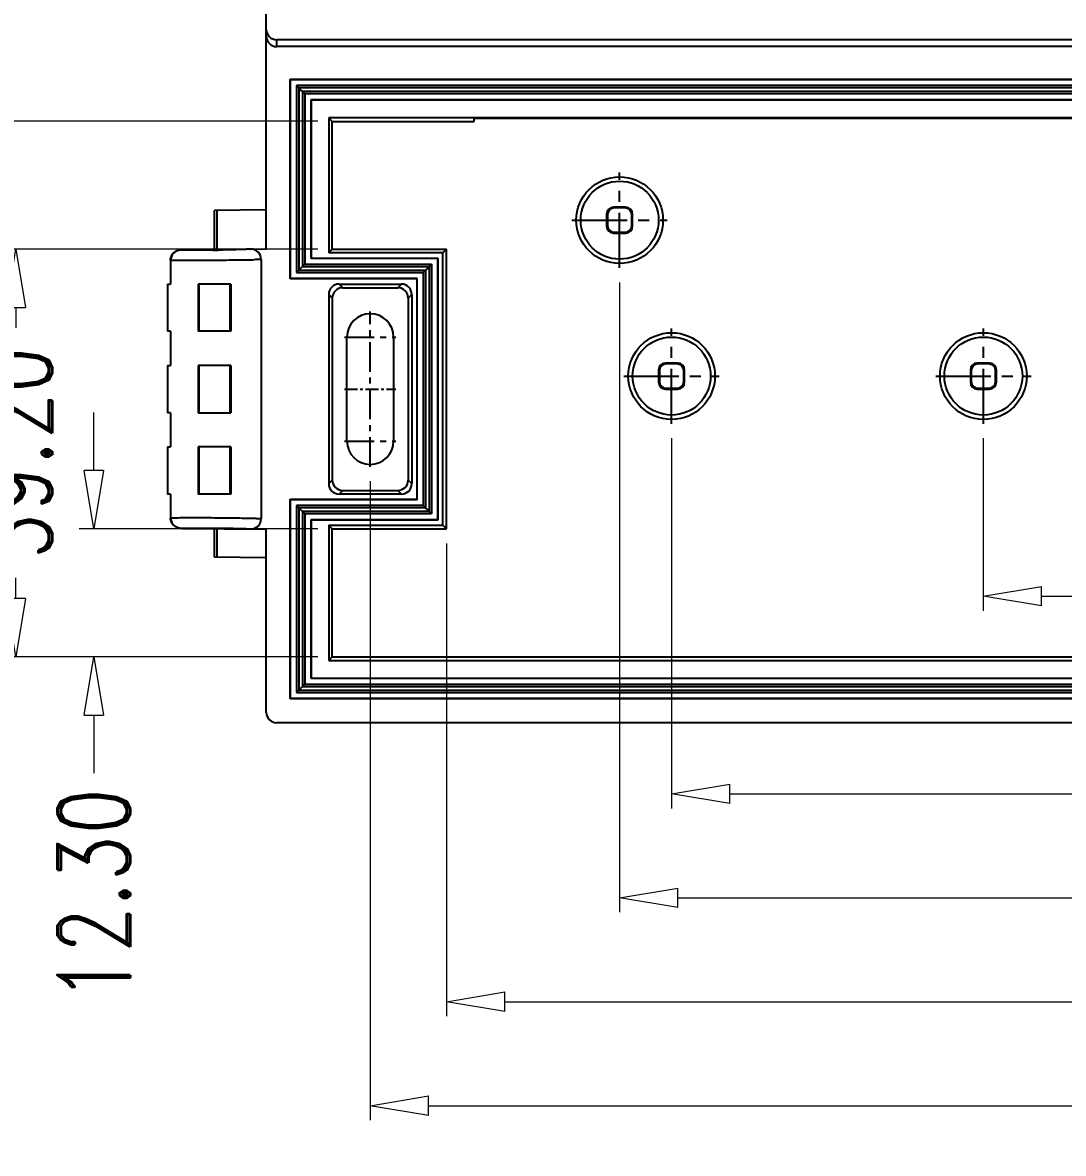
# Model space of a CAD drawing. Header units: millimetres. Extents: x -1995 to -555, y 489 to 1011.
# Drawn here: x -1503.8 to -1403.6, y 723.6 to 832.4 of the extents above; entities that cross this region are included whole.
import ezdxf

# ---------------------------------------------------------------- set-up
doc = ezdxf.new("R2010")
doc.units = ezdxf.units.MM
doc.linetypes.add('CENTER', pattern=[50.8, 31.75, -6.35, 6.35, -6.35])
doc.layers.add('dim', color=82, linetype='Continuous', lineweight=9)
doc.styles.add('ROMAND', font='romand.shx', dxfattribs={"width": 0.75, "bigfont": 'gbcbig.shx'})
doc.dimstyles.new('YanXiu', dxfattribs={"dimtxt": 2.5, "dimasz": 2.2, "dimexe": 1, "dimexo": 0, "dimgap": 0.66, "dimtad": 0, "dimzin": 1, "dimdsep": 46, "dimtxsty": 'ROMAND', "dimblk": 'CLOSEDBLANK', "dimcen": 0, "dimclrd": 3, "dimclre": 3, "dimclrt": 7, "dimazin": 0, "dimtfac": 1, "dimtofl": 0, "dimtmove": 0, "dimatfit": 3, "dimldrblk": 'CLOSEDBLANK', "dimfxl": 1, "dimlwd": 5, "dimlwe": 5, "dimarcsym": 0})

# ---------------------------------------------------------------- blocks, each defined once
blk = doc.blocks.new('_ClosedBlank')
at = {"color": 0, "linetype": 'ByBlock', "lineweight": -2}
for p, q in [((-1, 0.167), (0, 0)), ((-1, 0.167), (-1, -0.167)), ((0, 0), (-1, -0.167))]:
    blk.add_line(p, q, dxfattribs=at)
blk = doc.blocks.new('*D160')
at = {"layer": 'Defpoints', "color": 0}
for p in [(-1470.34, 789.69), (-1262.34, 789.69), (-1470.34, 728.23)]:
    blk.add_point(p, dxfattribs=at)
at = {"layer": 'dim', "color": 3, "lineweight": 5}
for p, q in [((-1470.34, 788.29), (-1470.34, 726.83)), ((-1262.34, 788.29), (-1262.34, 726.83)), ((-1464.74, 728.23), (-1374.49, 728.23)), ((-1267.94, 728.23), (-1358.19, 728.23))]:
    blk.add_line(p, q, dxfattribs=at)
at = {"layer": 'dim', "color": 3, "lineweight": 5, "xscale": 5.600000000000001, "yscale": 5.600000000000001, "zscale": 5.600000000000001, "rotation": 180}
blk.add_blockref('_ClosedBlank', (-1470.34, 728.23), dxfattribs=at)
at = {"layer": 'dim', "color": 3, "lineweight": 5, "xscale": 5.600000000000001, "yscale": 5.600000000000001, "zscale": 5.600000000000001}
blk.add_blockref('_ClosedBlank', (-1262.34, 728.23), dxfattribs=at)
at = {"layer": 'dim', "color": 7, "insert": (-1366.34, 728.23), "char_height": 7, "attachment_point": 5, "style": 'ROMAND'}
blk.add_mtext('208', dxfattribs=at)
blk = doc.blocks.new('*D161')
at = {"layer": 'Defpoints', "color": 0}
for p in [(-1511.94, 822.92), (-1473.99, 822.92), (-1473.99, 771.41)]:
    blk.add_point(p, dxfattribs=at)
at = {"layer": 'dim', "color": 3, "lineweight": 5}
for p, q in [((-1475.39, 822.92), (-1513.34, 822.92)), ((-1511.94, 817.32), (-1511.94, 809.19)), ((-1511.94, 777.01), (-1511.94, 785.14)), ((-1475.39, 771.41), (-1513.34, 771.41))]:
    blk.add_line(p, q, dxfattribs=at)
at = {"layer": 'dim', "color": 3, "lineweight": 5, "xscale": 5.600000000000001, "yscale": 5.600000000000001, "zscale": 5.600000000000001}
for p, rotation in [((-1511.94, 822.92), 90), ((-1511.94, 771.41), 270)]:
    blk.add_blockref('_ClosedBlank', p, dxfattribs=dict(at, rotation=rotation))
at = {"layer": 'dim', "color": 7, "insert": (-1511.94, 797.17), "char_height": 7, "attachment_point": 5, "rotation": 90, "style": 'ROMAND'}
blk.add_mtext('51.50', dxfattribs=at)
blk = doc.blocks.new('*D162')
at = {"layer": 'Defpoints', "color": 0}
for p in [(-1504.44, 810.61), (-1473.99, 810.61), (-1473.99, 771.41)]:
    blk.add_point(p, dxfattribs=at)
at = {"layer": 'dim', "color": 3, "lineweight": 5}
for p, q in [((-1475.39, 810.61), (-1505.84, 810.61)), ((-1504.44, 805.01), (-1504.44, 803.04)), ((-1504.44, 777.01), (-1504.44, 778.99)), ((-1475.39, 771.41), (-1505.84, 771.41))]:
    blk.add_line(p, q, dxfattribs=at)
at = {"layer": 'dim', "color": 3, "lineweight": 5, "xscale": 5.600000000000001, "yscale": 5.600000000000001, "zscale": 5.600000000000001}
for p, rotation in [((-1504.44, 810.61), 90), ((-1504.44, 771.41), 270)]:
    blk.add_blockref('_ClosedBlank', p, dxfattribs=dict(at, rotation=rotation))
at = {"layer": 'dim', "color": 7, "insert": (-1504.44, 791.01), "char_height": 7, "attachment_point": 5, "rotation": 90, "style": 'ROMAND'}
blk.add_mtext('39.20', dxfattribs=at)
blk = doc.blocks.new('*D163')
at = {"layer": 'Defpoints', "color": 0}
for p in [(-1496.94, 783.72), (-1473.99, 783.72), (-1473.99, 771.41)]:
    blk.add_point(p, dxfattribs=at)
at = {"layer": 'dim', "color": 3, "lineweight": 5}
for p, q in [((-1496.94, 789.32), (-1496.94, 794.92)), ((-1475.39, 783.72), (-1498.34, 783.72)), ((-1475.39, 771.41), (-1498.34, 771.41)), ((-1496.94, 765.81), (-1496.94, 760.21))]:
    blk.add_line(p, q, dxfattribs=at)
at = {"layer": 'dim', "color": 3, "lineweight": 5, "xscale": 5.600000000000001, "yscale": 5.600000000000001, "zscale": 5.600000000000001}
for p, rotation in [((-1496.94, 783.72), 270), ((-1496.94, 771.41), 90)]:
    blk.add_blockref('_ClosedBlank', p, dxfattribs=dict(at, rotation=rotation))
at = {"layer": 'dim', "color": 7, "insert": (-1496.94, 748.56), "char_height": 7, "attachment_point": 5, "rotation": 90, "style": 'ROMAND'}
blk.add_mtext('12.30', dxfattribs=at)
blk = doc.blocks.new('*D137')
at = {"layer": 'Defpoints', "color": 0}
for p in [(-1411.34, 793.83), (-1321.34, 793.83), (-1411.34, 777.24)]:
    blk.add_point(p, dxfattribs=at)
at = {"layer": 'dim', "color": 3, "lineweight": 5}
for p, q in [((-1411.34, 792.43), (-1411.34, 775.84)), ((-1321.34, 792.43), (-1321.34, 775.84)), ((-1405.74, 777.24), (-1371.99, 777.24)), ((-1326.94, 777.24), (-1360.69, 777.24))]:
    blk.add_line(p, q, dxfattribs=at)
at = {"layer": 'dim', "color": 3, "lineweight": 5, "xscale": 5.600000000000001, "yscale": 5.600000000000001, "zscale": 5.600000000000001, "rotation": 180}
blk.add_blockref('_ClosedBlank', (-1411.34, 777.24), dxfattribs=at)
at = {"layer": 'dim', "color": 3, "lineweight": 5, "xscale": 5.600000000000001, "yscale": 5.600000000000001, "zscale": 5.600000000000001}
blk.add_blockref('_ClosedBlank', (-1321.34, 777.24), dxfattribs=at)
at = {"layer": 'dim', "color": 7, "insert": (-1366.34, 777.24), "char_height": 7, "attachment_point": 5, "style": 'ROMAND'}
blk.add_mtext('90', dxfattribs=at)
blk = doc.blocks.new('*D138')
at = {"layer": 'Defpoints', "color": 0}
for p in [(-1441.34, 793.83), (-1291.34, 793.83), (-1441.34, 758.23)]:
    blk.add_point(p, dxfattribs=at)
at = {"layer": 'dim', "color": 3, "lineweight": 5}
for p, q in [((-1441.34, 792.43), (-1441.34, 756.83)), ((-1291.34, 792.43), (-1291.34, 756.83)), ((-1435.74, 758.23), (-1374.11, 758.23)), ((-1296.94, 758.23), (-1358.56, 758.23))]:
    blk.add_line(p, q, dxfattribs=at)
at = {"layer": 'dim', "color": 3, "lineweight": 5, "xscale": 5.600000000000001, "yscale": 5.600000000000001, "zscale": 5.600000000000001, "rotation": 180}
blk.add_blockref('_ClosedBlank', (-1441.34, 758.23), dxfattribs=at)
at = {"layer": 'dim', "color": 3, "lineweight": 5, "xscale": 5.600000000000001, "yscale": 5.600000000000001, "zscale": 5.600000000000001}
blk.add_blockref('_ClosedBlank', (-1291.34, 758.23), dxfattribs=at)
at = {"layer": 'dim', "color": 7, "insert": (-1366.34, 758.23), "char_height": 7, "attachment_point": 5, "style": 'ROMAND'}
blk.add_mtext('150', dxfattribs=at)
blk = doc.blocks.new('*D139')
at = {"layer": 'Defpoints', "color": 0}
for p in [(-1446.34, 808.83), (-1286.34, 808.83), (-1446.34, 748.23)]:
    blk.add_point(p, dxfattribs=at)
at = {"layer": 'dim', "color": 3, "lineweight": 5}
for p, q in [((-1446.34, 807.43), (-1446.34, 746.83)), ((-1286.34, 807.43), (-1286.34, 746.83)), ((-1440.74, 748.23), (-1374.11, 748.23)), ((-1291.94, 748.23), (-1358.56, 748.23))]:
    blk.add_line(p, q, dxfattribs=at)
at = {"layer": 'dim', "color": 3, "lineweight": 5, "xscale": 5.600000000000001, "yscale": 5.600000000000001, "zscale": 5.600000000000001, "rotation": 180}
blk.add_blockref('_ClosedBlank', (-1446.34, 748.23), dxfattribs=at)
at = {"layer": 'dim', "color": 3, "lineweight": 5, "xscale": 5.600000000000001, "yscale": 5.600000000000001, "zscale": 5.600000000000001}
blk.add_blockref('_ClosedBlank', (-1286.34, 748.23), dxfattribs=at)
at = {"layer": 'dim', "color": 7, "insert": (-1366.34, 748.23), "char_height": 7, "attachment_point": 5, "style": 'ROMAND'}
blk.add_mtext('160', dxfattribs=at)
blk = doc.blocks.new('*D151')
at = {"layer": 'Defpoints', "color": 0}
for p in [(-1462.99, 783.72), (-1269.69, 771.41), (-1462.99, 738.23)]:
    blk.add_point(p, dxfattribs=at)
at = {"layer": 'dim', "color": 3, "lineweight": 5}
for p, q in [((-1462.99, 782.32), (-1462.99, 736.83)), ((-1269.69, 770.01), (-1269.69, 736.83)), ((-1457.39, 738.23), (-1377.99, 738.23)), ((-1275.29, 738.23), (-1354.69, 738.23))]:
    blk.add_line(p, q, dxfattribs=at)
at = {"layer": 'dim', "color": 3, "lineweight": 5, "xscale": 5.600000000000001, "yscale": 5.600000000000001, "zscale": 5.600000000000001, "rotation": 180}
blk.add_blockref('_ClosedBlank', (-1462.99, 738.23), dxfattribs=at)
at = {"layer": 'dim', "color": 3, "lineweight": 5, "xscale": 5.600000000000001, "yscale": 5.600000000000001, "zscale": 5.600000000000001}
blk.add_blockref('_ClosedBlank', (-1269.69, 738.23), dxfattribs=at)
at = {"layer": 'dim', "color": 7, "insert": (-1366.34, 738.23), "char_height": 7, "attachment_point": 5, "style": 'ROMAND'}
blk.add_mtext('193.3', dxfattribs=at)

msp = doc.modelspace()

# ---------------------------------------------------------------- linework, layer by layer
at = {"color": 7, "linetype": 'Continuous'}
for p, q in [((-1480.336, 810.643), (-1480.336, 865.437)), ((-1479.336, 830.102), (-1479.336, 830.765)), ((-1253.336, 830.765), (-1479.336, 830.765)), ((-1253.336, 830.102), (-1479.336, 830.102)), ((-1478.036, 807.765), (-1478.036, 826.965)), ((-1478.036, 826.965), (-1478.014, 826.943)), ((-1478.036, 826.965), (-1266.836, 826.965)), ((-1478.014, 807.787), (-1478.014, 826.943)), ((-1478.014, 826.943), (-1266.858, 826.943)), ((-1477.44, 826.369), (-1477.44, 808.362)), ((-1477.213, 826.142), (-1477.44, 826.369)), ((-1267.433, 826.369), (-1477.44, 826.369)), ((-1477.213, 826.142), (-1477.213, 808.588)), ((-1267.659, 826.142), (-1477.213, 826.142)), ((-1477.036, 825.965), (-1477.213, 826.142)), ((-1476.859, 825.788), (-1477.036, 825.965)), ((-1476.859, 825.788), (-1476.859, 808.942)), ((-1476.633, 825.562), (-1476.859, 825.788)), ((-1268.013, 825.788), (-1476.859, 825.788)), ((-1476.633, 825.562), (-1476.633, 809.169)), ((-1268.24, 825.562), (-1476.633, 825.562)), ((-1476.058, 824.987), (-1476.058, 809.743)), ((-1476.036, 824.965), (-1476.058, 824.987)), ((-1268.814, 824.987), (-1476.058, 824.987)), ((-1476.036, 824.965), (-1476.036, 809.765)), ((-1268.836, 824.965), (-1476.036, 824.965)), ((-1474.336, 823.265), (-1474.336, 810.265)), ((-1474.336, 823.265), (-1473.987, 822.916)), ((-1269.336, 823.265), (-1474.336, 823.265)), ((-1473.987, 810.614), (-1473.987, 822.916)), ((-1473.987, 822.916), (-1460.336, 822.916)), ((-1460.336, 822.916), (-1460.336, 823.204)), ((-1272.336, 823.204), (-1460.336, 823.204)), ((-1480.336, 814.393), (-1485.336, 814.35)), ((-1485.336, 810.6), (-1485.336, 814.35)), ((-1485.088, 814.352), (-1485.088, 810.602)), ((-1447.586, 814), (-1447.508, 813.921)), ((-1447.586, 814), (-1447.586, 812.829)), ((-1447.508, 813.921), (-1447.508, 812.907)), ((-1446.922, 814.664), (-1446.843, 814.586)), ((-1445.751, 814.664), (-1446.922, 814.664)), ((-1445.829, 814.586), (-1446.843, 814.586)), ((-1445.751, 814.664), (-1445.829, 814.586)), ((-1445.086, 814), (-1445.165, 813.921)), ((-1445.165, 812.907), (-1445.165, 813.921)), ((-1445.086, 812.829), (-1445.086, 814)), ((-1447.586, 812.829), (-1447.508, 812.907)), ((-1445.086, 812.829), (-1445.165, 812.907)), ((-1446.922, 812.164), (-1446.843, 812.243)), ((-1446.922, 812.164), (-1445.751, 812.164)), ((-1446.843, 812.243), (-1445.829, 812.243)), ((-1445.751, 812.164), (-1445.829, 812.243)), ((-1488.489, 810.545), (-1485.31, 810.574)), ((-1488.48, 810.572), (-1480.336, 810.643)), ((-1473.987, 810.614), (-1474.336, 810.265)), ((-1473.987, 810.614), (-1462.987, 810.614)), ((-1463.336, 810.265), (-1462.987, 810.614)), ((-1462.987, 783.716), (-1462.987, 810.614)), ((-1489.552, 809.549), (-1489.552, 807.27)), ((-1480.836, 809.63), (-1480.836, 784.7)), ((-1476.036, 809.765), (-1476.058, 809.743)), ((-1476.058, 809.743), (-1463.858, 809.743)), ((-1476.036, 809.765), (-1463.836, 809.765)), ((-1463.336, 810.265), (-1474.336, 810.265)), ((-1463.836, 809.765), (-1463.858, 809.743)), ((-1463.858, 809.743), (-1463.858, 784.587)), ((-1463.836, 809.765), (-1463.836, 784.565)), ((-1463.336, 784.065), (-1463.336, 810.265)), ((-1477.213, 808.588), (-1477.44, 808.362)), ((-1477.44, 808.362), (-1465.24, 808.362)), ((-1477.036, 808.765), (-1477.213, 808.588)), ((-1477.213, 808.588), (-1465.013, 808.588)), ((-1476.859, 808.942), (-1477.036, 808.765)), ((-1476.633, 809.169), (-1476.859, 808.942)), ((-1476.859, 808.942), (-1464.659, 808.942)), ((-1476.633, 809.169), (-1464.433, 809.169)), ((-1465.013, 808.588), (-1465.24, 808.362)), ((-1465.24, 808.362), (-1465.24, 785.969)), ((-1464.836, 808.765), (-1465.013, 808.588)), ((-1465.013, 808.588), (-1465.013, 785.742)), ((-1464.659, 808.942), (-1464.836, 808.765)), ((-1464.433, 809.169), (-1464.659, 808.942)), ((-1464.659, 808.942), (-1464.659, 785.388)), ((-1464.433, 809.169), (-1464.433, 785.162)), ((-1489.836, 807.27), (-1489.836, 802.727)), ((-1489.836, 807.27), (-1489.552, 807.27)), ((-1486.91, 807.27), (-1486.91, 802.727)), ((-1483.762, 807.27), (-1486.91, 807.27)), ((-1486.836, 807.27), (-1486.836, 802.727)), ((-1483.836, 807.27), (-1483.836, 802.727)), ((-1483.762, 807.27), (-1483.762, 802.727)), ((-1478.036, 807.765), (-1478.014, 807.787)), ((-1465.836, 807.765), (-1478.036, 807.765)), ((-1465.814, 807.787), (-1478.014, 807.787)), ((-1473.336, 807.265), (-1472.987, 806.916)), ((-1473.336, 807.265), (-1467.336, 807.265)), ((-1467.685, 806.916), (-1467.336, 807.265)), ((-1465.836, 807.765), (-1465.814, 807.787)), ((-1465.836, 786.565), (-1465.836, 807.765)), ((-1465.814, 786.543), (-1465.814, 807.787)), ((-1474.336, 806.265), (-1473.987, 805.916)), ((-1474.336, 806.265), (-1474.336, 788.065)), ((-1472.987, 806.916), (-1467.685, 806.916)), ((-1466.685, 805.916), (-1466.336, 806.265)), ((-1466.336, 806.265), (-1466.336, 788.065)), ((-1473.987, 805.916), (-1473.987, 788.414)), ((-1466.685, 805.916), (-1466.685, 788.414)), ((-1489.552, 802.727), (-1489.836, 802.727)), ((-1489.552, 802.727), (-1489.552, 799.437)), ((-1483.762, 802.727), (-1486.91, 802.727)), ((-1472.586, 792.165), (-1472.586, 802.165)), ((-1468.086, 802.165), (-1468.086, 792.165)), ((-1441.922, 799.664), (-1441.843, 799.586)), ((-1440.751, 799.664), (-1441.922, 799.664)), ((-1440.829, 799.586), (-1441.843, 799.586)), ((-1440.751, 799.664), (-1440.829, 799.586)), ((-1411.922, 799.664), (-1411.843, 799.586)), ((-1410.751, 799.664), (-1411.922, 799.664)), ((-1410.829, 799.586), (-1411.843, 799.586)), ((-1410.751, 799.664), (-1410.829, 799.586)), ((-1489.836, 799.437), (-1489.836, 794.894)), ((-1489.836, 799.437), (-1489.552, 799.437)), ((-1486.91, 799.437), (-1486.91, 794.894)), ((-1483.762, 799.437), (-1486.91, 799.437)), ((-1486.836, 799.437), (-1486.836, 794.894)), ((-1483.836, 799.437), (-1483.836, 794.894)), ((-1483.762, 799.437), (-1483.762, 794.894)), ((-1442.586, 799), (-1442.508, 798.921)), ((-1442.586, 799), (-1442.586, 797.829)), ((-1442.508, 798.921), (-1442.508, 797.907)), ((-1440.086, 799), (-1440.165, 798.921)), ((-1440.165, 797.907), (-1440.165, 798.921)), ((-1440.086, 797.829), (-1440.086, 799)), ((-1412.586, 799), (-1412.508, 798.921)), ((-1412.586, 799), (-1412.586, 797.829)), ((-1412.508, 798.921), (-1412.508, 797.907)), ((-1410.086, 799), (-1410.165, 798.921)), ((-1410.165, 797.907), (-1410.165, 798.921)), ((-1410.086, 797.829), (-1410.086, 799)), ((-1442.586, 797.829), (-1442.508, 797.907)), ((-1440.086, 797.829), (-1440.165, 797.907)), ((-1412.586, 797.829), (-1412.508, 797.907)), ((-1410.086, 797.829), (-1410.165, 797.907)), ((-1441.922, 797.164), (-1441.843, 797.243)), ((-1441.922, 797.164), (-1440.751, 797.164)), ((-1441.843, 797.243), (-1440.829, 797.243)), ((-1440.751, 797.164), (-1440.829, 797.243)), ((-1411.922, 797.164), (-1411.843, 797.243)), ((-1411.922, 797.164), (-1410.751, 797.164)), ((-1411.843, 797.243), (-1410.829, 797.243)), ((-1410.751, 797.164), (-1410.829, 797.243)), ((-1489.552, 794.894), (-1489.836, 794.894)), ((-1489.552, 794.894), (-1489.552, 791.603)), ((-1486.91, 794.894), (-1483.762, 794.894)), ((-1489.836, 791.603), (-1489.836, 787.06)), ((-1489.836, 791.603), (-1489.552, 791.603)), ((-1486.91, 791.603), (-1486.91, 787.06)), ((-1483.762, 791.603), (-1486.91, 791.603)), ((-1486.836, 791.603), (-1486.836, 787.06)), ((-1483.836, 791.603), (-1483.836, 787.06)), ((-1483.762, 791.603), (-1483.762, 787.06)), ((-1473.987, 788.414), (-1474.336, 788.065)), ((-1466.685, 788.414), (-1466.336, 788.065)), ((-1489.552, 787.06), (-1489.836, 787.06)), ((-1489.552, 787.06), (-1489.552, 784.781)), ((-1483.762, 787.06), (-1486.91, 787.06)), ((-1478.036, 786.565), (-1478.014, 786.543)), ((-1478.036, 767.365), (-1478.036, 786.565)), ((-1478.036, 786.565), (-1465.836, 786.565)), ((-1478.014, 767.387), (-1478.014, 786.543)), ((-1478.014, 786.543), (-1465.814, 786.543)), ((-1472.987, 787.414), (-1473.336, 787.065)), ((-1467.336, 787.065), (-1473.336, 787.065)), ((-1472.987, 787.414), (-1467.685, 787.414)), ((-1467.685, 787.414), (-1467.336, 787.065)), ((-1465.836, 786.565), (-1465.814, 786.543)), ((-1477.213, 785.742), (-1477.44, 785.969)), ((-1477.44, 785.969), (-1477.44, 767.962)), ((-1465.24, 785.969), (-1477.44, 785.969)), ((-1477.213, 785.742), (-1477.213, 768.188)), ((-1465.013, 785.742), (-1477.213, 785.742)), ((-1477.036, 785.565), (-1477.213, 785.742)), ((-1476.859, 785.388), (-1477.036, 785.565)), ((-1476.633, 785.162), (-1476.859, 785.388)), ((-1476.859, 785.388), (-1476.859, 768.542)), ((-1464.659, 785.388), (-1476.859, 785.388)), ((-1465.013, 785.742), (-1465.24, 785.969)), ((-1464.836, 785.565), (-1465.013, 785.742)), ((-1464.659, 785.388), (-1464.836, 785.565)), ((-1464.433, 785.162), (-1464.659, 785.388)), ((-1476.633, 785.162), (-1476.633, 768.769)), ((-1464.433, 785.162), (-1476.633, 785.162)), ((-1476.036, 784.565), (-1476.058, 784.587)), ((-1476.058, 784.587), (-1476.058, 769.343)), ((-1463.858, 784.587), (-1476.058, 784.587)), ((-1476.036, 784.565), (-1476.036, 769.365)), ((-1463.836, 784.565), (-1476.036, 784.565)), ((-1463.836, 784.565), (-1463.858, 784.587)), ((-1488.489, 783.785), (-1485.31, 783.757)), ((-1488.48, 783.758), (-1480.336, 783.687)), ((-1485.336, 780.981), (-1485.336, 783.757)), ((-1485.088, 783.757), (-1485.088, 780.978)), ((-1480.336, 766.065), (-1480.336, 783.687)), ((-1473.987, 783.716), (-1474.336, 784.065)), ((-1474.336, 784.065), (-1474.336, 771.065)), ((-1474.336, 784.065), (-1463.336, 784.065)), ((-1473.987, 771.414), (-1473.987, 783.716)), ((-1473.987, 783.716), (-1462.987, 783.716)), ((-1463.336, 784.065), (-1462.987, 783.716)), ((-1480.336, 780.937), (-1485.336, 780.981)), ((-1474.336, 771.065), (-1473.987, 771.414)), ((-1473.987, 771.414), (-1269.685, 771.414)), ((-1474.336, 771.065), (-1269.336, 771.065)), ((-1476.036, 769.365), (-1476.058, 769.343)), ((-1476.058, 769.343), (-1268.814, 769.343)), ((-1476.036, 769.365), (-1268.836, 769.365)), ((-1477.213, 768.188), (-1477.44, 767.962)), ((-1477.44, 767.962), (-1267.433, 767.962)), ((-1477.036, 768.365), (-1477.213, 768.188)), ((-1477.213, 768.188), (-1267.659, 768.188)), ((-1476.859, 768.542), (-1477.036, 768.365)), ((-1476.633, 768.769), (-1476.859, 768.542)), ((-1476.859, 768.542), (-1268.013, 768.542)), ((-1476.633, 768.769), (-1268.24, 768.769)), ((-1478.036, 767.365), (-1478.014, 767.387)), ((-1266.836, 767.365), (-1478.036, 767.365)), ((-1266.858, 767.387), (-1478.014, 767.387)), ((-1253.336, 765.065), (-1479.336, 765.065))]:
    msp.add_line(p, q, dxfattribs=at)
at = {"color": 1, "linetype": 'CENTER', "ltscale": 0.16677}
for p, q in [((-1446.336, 808.828), (-1446.336, 818)), ((-1450.922, 813.414), (-1441.75, 813.414)), ((-1441.336, 793.828), (-1441.336, 803)), ((-1411.336, 793.828), (-1411.336, 803)), ((-1445.922, 798.414), (-1436.75, 798.414)), ((-1415.922, 798.414), (-1406.75, 798.414))]:
    msp.add_line(p, q, dxfattribs=at)
at = {"color": 1, "linetype": 'CENTER', "ltscale": 0.09}
for p, q in [((-1470.336, 789.69), (-1470.336, 804.64)), ((-1472.811, 802.165), (-1467.861, 802.165)), ((-1472.811, 792.165), (-1467.861, 792.165))]:
    msp.add_line(p, q, dxfattribs=at)
at = {"color": 1, "linetype": 'CENTER', "ltscale": 0.0396}
msp.add_line((-1472.811, 797.165), (-1467.861, 797.165), dxfattribs=at)
at = {"color": 7, "linetype": 'Continuous'}
for centre, radius in [((-1446.336, 813.414), 4.169), ((-1446.336, 813.414), 3.75), ((-1441.336, 798.414), 4.169), ((-1441.336, 798.414), 3.75), ((-1411.336, 798.414), 4.169), ((-1411.336, 798.414), 3.75)]:
    msp.add_circle(centre, radius, dxfattribs=at)
for centre, radius, start, end in [((-1489.685, 1257.847), 447.33, 270.54012, 270.66024), ((-1481.836, 809.63), 1, 0.00258, 90.4925), ((-1470.336, 802.165), 2.25, 0, 180), ((-1470.336, 792.165), 2.25, 180, 0), ((-1481.836, 784.7), 1, 269.5053, 0.00075), ((-1479.336, 766.065), 1, 180, 270)]:
    msp.add_arc(centre, radius, start, end, dxfattribs=at)
for centre, major_axis, ratio, start_param, end_param in [((-1479.336, 831.765), (0, 1), 0.9998477, 7.8539816, 9.424778), ((-1479.336, 831.102), (0, 1), 0.9998477, -4.712389, -3.1415927), ((-1446.922, 814), (0.47, -0.47), 0.9999239, 2.3562326, 3.9269527), ((-1446.843, 813.921), (0.47, -0.47), 0.9999239, 2.3562326, 3.9269527), ((-1445.829, 813.921), (-0.47, -0.47), 0.9999239, 2.3562326, 3.9269527), ((-1445.751, 814), (0.47, 0.47), 0.9999239, -0.7853601, 0.7853601), ((-1446.922, 812.829), (0.47, 0.47), 0.9999239, 2.3562326, 3.9269527), ((-1446.843, 812.907), (0.47, 0.47), 0.9999239, 2.3562326, 3.9269527), ((-1445.829, 812.907), (-0.47, 0.47), 0.9999239, 2.3562326, 3.9269527), ((-1445.751, 812.829), (0.47, -0.47), 0.9999239, -0.7853601, 0.7853601), ((-1485.336, 810.6), (1.5, 0.013), 0.0174544, -1.5534954, -0.0001524), ((-1473.336, 806.265), (0.707, -0.707), 0.9999239, 2.3562326, 3.9269527), ((-1467.336, 806.265), (0.707, 0.707), 0.9999239, -0.7853601, 0.7853601), ((-1472.987, 805.916), (0.707, -0.707), 0.9999239, 2.3562326, 3.9269527), ((-1467.685, 805.916), (0.707, 0.707), 0.9999239, -0.7853601, 0.7853601), ((-1441.922, 799), (0.47, -0.47), 0.9999239, 2.3562326, 3.9269527), ((-1441.843, 798.921), (0.47, -0.47), 0.9999239, 2.3562326, 3.9269527), ((-1440.829, 798.921), (-0.47, -0.47), 0.9999239, 2.3562326, 3.9269527), ((-1440.751, 799), (0.47, 0.47), 0.9999239, -0.7853601, 0.7853601), ((-1411.922, 799), (0.47, -0.47), 0.9999239, 2.3562326, 3.9269527), ((-1411.843, 798.921), (0.47, -0.47), 0.9999239, 2.3562326, 3.9269527), ((-1410.829, 798.921), (-0.47, -0.47), 0.9999239, 2.3562326, 3.9269527), ((-1410.751, 799), (0.47, 0.47), 0.9999239, -0.7853601, 0.7853601), ((-1441.922, 797.829), (0.47, 0.47), 0.9999239, 2.3562326, 3.9269527), ((-1441.843, 797.907), (0.47, 0.47), 0.9999239, 2.3562326, 3.9269527), ((-1440.829, 797.907), (-0.47, 0.47), 0.9999239, 2.3562326, 3.9269527), ((-1440.751, 797.829), (0.47, -0.47), 0.9999239, -0.7853601, 0.7853601), ((-1411.922, 797.829), (0.47, 0.47), 0.9999239, 2.3562326, 3.9269527), ((-1411.843, 797.907), (0.47, 0.47), 0.9999239, 2.3562326, 3.9269527), ((-1410.829, 797.907), (-0.47, 0.47), 0.9999239, 2.3562326, 3.9269527), ((-1410.751, 797.829), (0.47, -0.47), 0.9999239, -0.7853601, 0.7853601), ((-1473.336, 788.065), (0.707, 0.707), 0.9999239, 2.3562326, 3.9269527), ((-1472.987, 788.414), (-0.707, -0.707), 0.9999239, -0.7853601, 0.7853601), ((-1467.685, 788.414), (0.707, -0.707), 0.9999239, -0.7853601, 0.7853601), ((-1467.336, 788.065), (0.707, -0.707), 0.9999239, -0.7853601, 0.7853601), ((-1485.336, 783.731), (1.5, -0.013), 0.0174544, 0.0001524, 1.5534954)]:
    msp.add_ellipse(centre, major_axis=major_axis, ratio=ratio, start_param=start_param, end_param=end_param, dxfattribs=at)
for points, start_tangent, end_tangent in [([(-1489.552, 809.571), (-1489.476, 809.941), (-1489.254, 810.265), (-1488.907, 810.489), (-1488.48, 810.572)], (0, 1), (0.9999619, 0.0087265)), ([(-1488.489, 810.545), (-1488.912, 810.462), (-1489.256, 810.24), (-1489.477, 809.918), (-1489.552, 809.549)], (-0.9999592, -0.0090312), (0, -1)), ([(-1485.468, 810.537), (-1486.397, 810.532), (-1487.249, 810.531), (-1487.964, 810.536), (-1488.489, 810.545)], (-0.9999624, -0.0086721), (-0.9996367, 0.0269546)), ([(-1483.651, 810.561), (-1484.53, 810.547)], (-0.9996543, -0.0262936), (-0.999942, -0.0107693)), ([(-1481.845, 810.63), (-1481.957, 810.614), (-1482.316, 810.595), (-1482.895, 810.577), (-1483.651, 810.561)], (0.2670121, -0.9636932), (-0.9996543, -0.0262936)), ([(-1480.836, 809.63), (-1480.997, 809.613), (-1481.497, 809.594), (-1482.293, 809.575), (-1483.326, 809.559), (-1484.513, 809.545), (-1485.765, 809.536), (-1486.983, 809.532), (-1488.074, 809.532), (-1488.952, 809.539), (-1489.552, 809.55)], (-0.0055383, -0.9999847), (-0.9995626, 0.0295733)), ([(-1489.552, 784.781), (-1489.017, 784.791), (-1488.243, 784.797), (-1487.28, 784.799), (-1486.191, 784.797), (-1485.045, 784.79), (-1483.919, 784.779), (-1482.885, 784.765), (-1482.009, 784.749), (-1481.351, 784.732), (-1480.957, 784.715), (-1480.836, 784.7)], (0.9995634, 0.0295479), (0.0039157, -0.9999923)), ([(-1489.552, 784.781), (-1489.477, 784.412), (-1489.256, 784.09), (-1488.912, 783.868), (-1488.489, 783.785)], (0, -1), (0.9999592, -0.0090312)), ([(-1488.48, 783.758), (-1488.907, 783.841), (-1489.253, 784.065), (-1489.476, 784.389), (-1489.552, 784.759)], (-0.9999619, 0.0087265), (0, 1)), ([(-1488.489, 783.785), (-1488.017, 783.794), (-1487.382, 783.798), (-1486.624, 783.799), (-1485.788, 783.795), (-1484.925, 783.788)], (0.9996372, 0.0269344), (0.9999349, -0.0114138)), ([(-1484.925, 783.788), (-1484.087, 783.777)], (0.9999349, -0.0114138), (0.9999114, -0.0133081)), ([(-1484.087, 783.777), (-1483.326, 783.763), (-1482.686, 783.748), (-1482.21, 783.731), (-1481.929, 783.715), (-1481.845, 783.7)], (0.9999114, -0.0133081), (-0.2696492, -0.9629586))]:
    msp.add_spline(points, degree=3, dxfattribs=dict(at, start_tangent=start_tangent, end_tangent=end_tangent))

# ---------------------------------------------------------------- dimensions: what is measured, and where the dimension line sits
at = {"layer": 'dim'}
for base, p2, picture, middle in [((-1511.939, 822.916), (-1473.987, 822.916), '*D161', (-1511.939, 797.165)), ((-1504.439, 810.614), (-1473.987, 810.614), '*D162', (-1504.439, 791.014))]:
    dim = msp.add_linear_dim(base=base, p1=(-1473.987, 771.414), p2=p2, angle=90, dimstyle='YanXiu', override={"dimtxt": 7, "dimasz": 5.6, "dimexe": 1.3993, "dimexo": 1.3993, "dimgap": 1.3993}, dxfattribs=at)
    dim.commit()
    dim.dimension.update_dxf_attribs({"geometry": picture, "text_midpoint": middle})
for base, p1, p2, picture, middle in [((-1446.336, 748.234), (-1286.336, 808.828), (-1446.336, 808.828), '*D139', (-1366.336, 748.234)), ((-1441.336, 758.234), (-1291.336, 793.828), (-1441.336, 793.828), '*D138', (-1366.336, 758.234)), ((-1470.336, 728.234), (-1262.336, 789.69), (-1470.336, 789.69), '*D160', (-1366.336, 728.234)), ((-1462.987, 738.234), (-1269.685, 771.414), (-1462.987, 783.716), '*D151', (-1366.336, 738.234))]:
    dim = msp.add_linear_dim(base=base, p1=p1, p2=p2, dimstyle='YanXiu', override={"dimtxt": 7, "dimasz": 5.6, "dimexe": 1.3993, "dimexo": 1.3993, "dimgap": 1.3993, "dimzin": 8}, dxfattribs=at)
    dim.commit()
    dim.dimension.update_dxf_attribs({"geometry": picture, "text_midpoint": middle})
dim = msp.add_linear_dim(base=(-1496.939, 783.716), p1=(-1473.987, 771.414), p2=(-1473.987, 783.716), angle=90, dimstyle='YanXiu', override={"dimtxt": 7, "dimasz": 5.6, "dimexe": 1.3993, "dimexo": 1.3993, "dimgap": 1.3993}, dxfattribs=at)
dim.commit()
dim.dimension.update_dxf_attribs({"geometry": '*D163', "text_midpoint": (-1496.939, 748.565), "dimtype": 160})
dim = msp.add_linear_dim(base=(-1411.336, 777.241), p1=(-1321.336, 793.828), p2=(-1411.336, 793.828), dimstyle='YanXiu', override={"dimtxt": 7, "dimasz": 5.6, "dimexe": 1.3993, "dimexo": 1.3993, "dimgap": 1.3993, "dimzin": 8}, dxfattribs=at)
dim.commit()
dim.dimension.update_dxf_attribs({"geometry": '*D137', "text_midpoint": (-1366.336, 777.241), "dimtype": 160})

doc.saveas('drawing.dxf')
